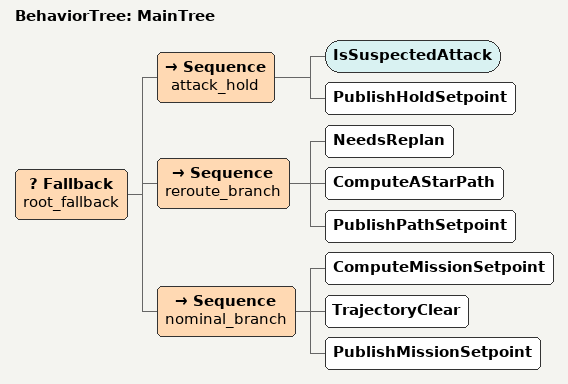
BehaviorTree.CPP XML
<root main_tree_to_execute="MainTree">
  <BehaviorTree ID="MainTree">
    <Fallback name="root_fallback">
      <Sequence name="attack_hold">
        <IsSuspectedAttack/>
        <PublishHoldSetpoint/>
      </Sequence>

      <Sequence name="reroute_branch">
        <NeedsReplan/>
        <ComputeAStarPath/>
        <PublishPathSetpoint/>
      </Sequence>

      <Sequence name="nominal_branch">
        <ComputeMissionSetpoint/>
        <TrajectoryClear/>
        <PublishMissionSetpoint/>
      </Sequence>
    </Fallback>
  </BehaviorTree>
</root>
